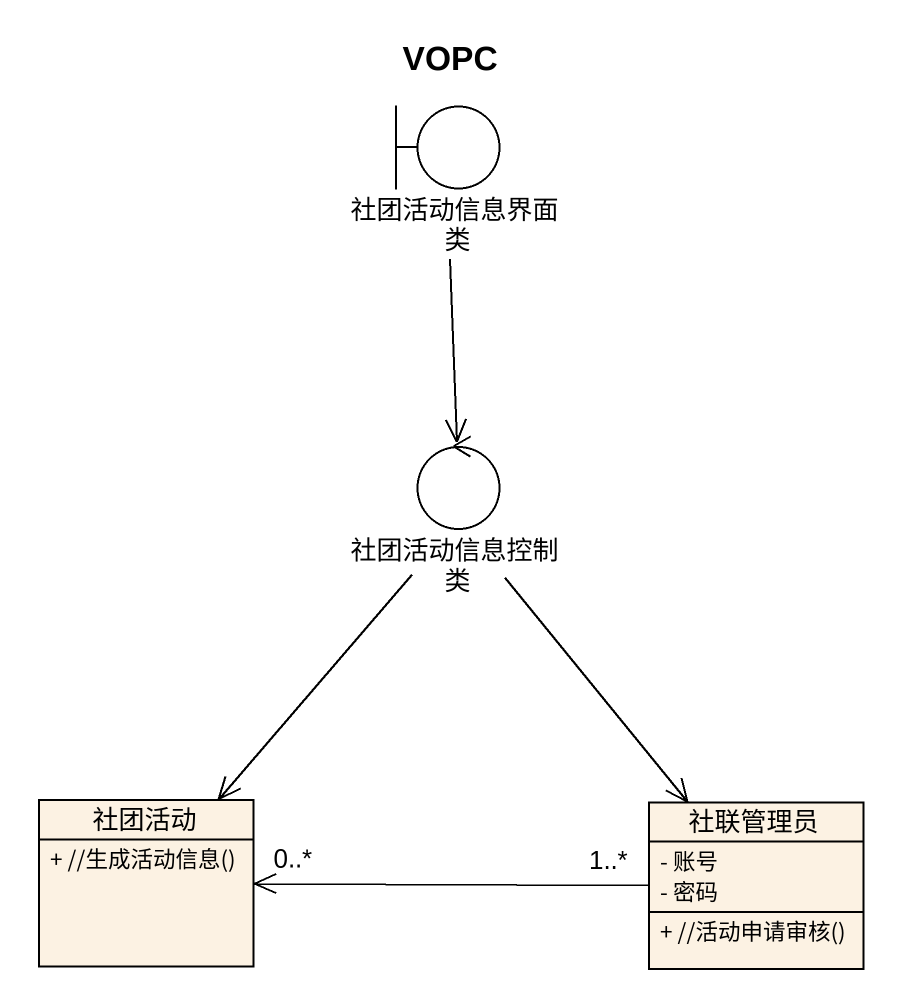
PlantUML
@startuml
title VOPC
allowmixing
hide circle
hide empty members
skinparam classAttributeIconSize 0
boundary 社团活动信息界面类
control 社团活动信息控制类
class 社团活动 {
  + //生成活动信息()
}
class 社联管理员 {
  - 账号
  - 密码
  + //活动申请审核()
}
社团活动信息界面类 --> 社团活动信息控制类
社团活动信息控制类 --> 社团活动
社团活动信息控制类 --> 社联管理员
社团活动 "0..*" <-right- "1..*" 社联管理员
@enduml
